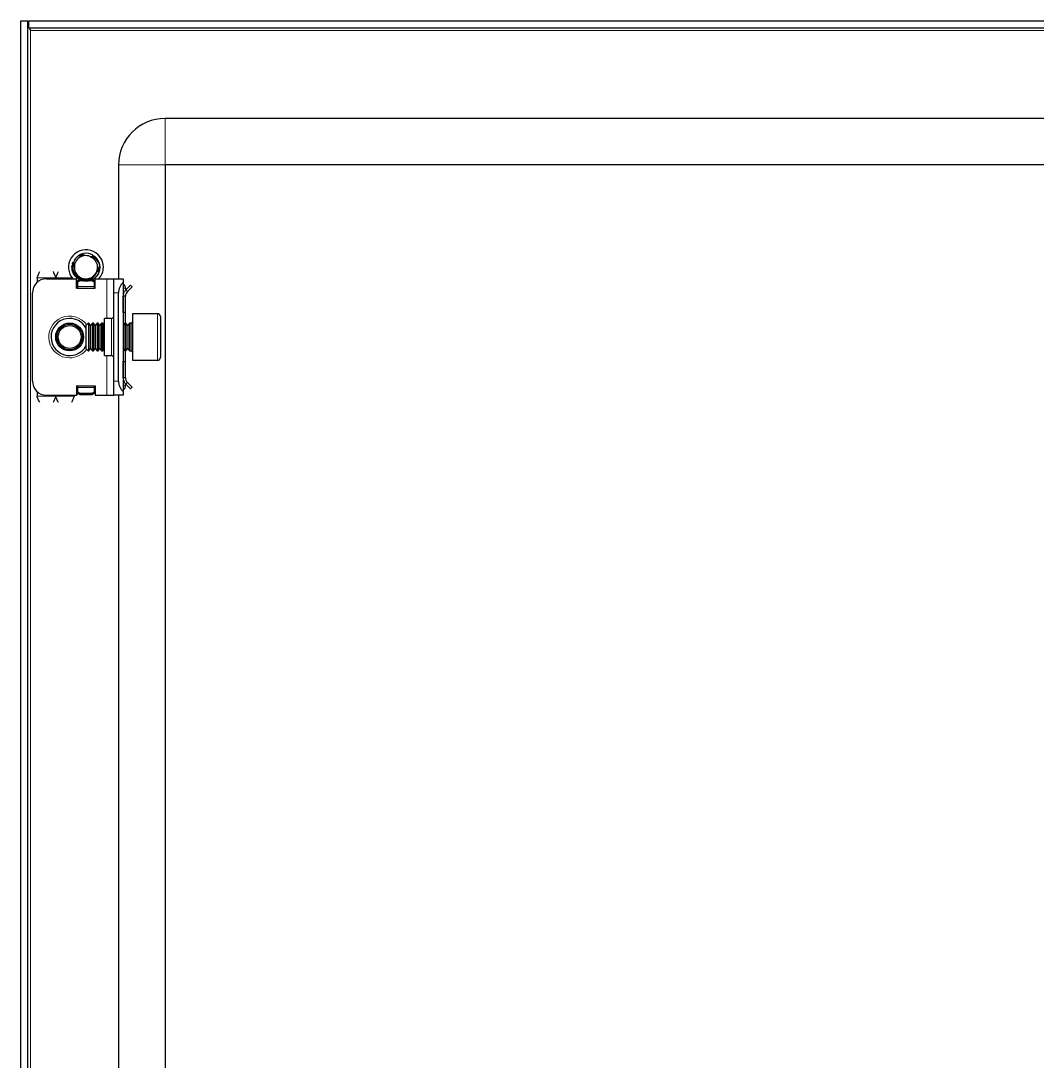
# Model space of a CAD drawing. Header units: millimetres. Extents: x 72 to 1389, y -869 to 1304.
# Drawn here: x 942.3 to 1160.8, y 976.9 to 1200.7 of the extents above; entities that cross this region are included whole.
import ezdxf

# ---------------------------------------------------------------- set-up
doc = ezdxf.new("R2010")
doc.units = ezdxf.units.MM

msp = doc.modelspace()

# ---------------------------------------------------------------- linework, layer by layer
at = {"color": 7, "linetype": 'Continuous', "lineweight": 25}
for p, q in [((942.31, 1200.7), (943.81, 1200.7)), ((942.31, -760.3), (942.31, 1200.7)), ((943.81, -760.3), (943.81, 1200.7)), ((944.01, 1199.2), (944.01, 1200.7)), ((944.01, 1200.7), (1386.61, 1200.7)), ((944.01, 1199.2), (1386.61, 1199.2)), ((1357.31, 1179.7), (973.31, 1179.7)), ((963.31, 1169.7), (963.31, 1145.2)), ((973.31, 1169.7), (973.31, -729.3)), ((1357.31, 1169.7), (973.31, 1169.7)), ((954.68, 1150.23), (954.89, 1150.34)), ((954.86, 1150.33), (954.81, 1150.31)), ((954.86, 1150.26), (954.81, 1150.31)), ((954.86, 1150.33), (955.08, 1150.41)), ((955.04, 1150.42), (955, 1150.4)), ((955.23, 1150.5), (955.19, 1150.49)), ((955.23, 1150.5), (955.46, 1150.57)), ((955.43, 1150.57), (955.38, 1150.56)), ((955.62, 1150.62), (955.57, 1150.61)), ((956.5, 1150.7), (955.76, 1150.63)), ((958, 1150.18), (957.96, 1150.21)), ((953.31, 1147.8), (953.34, 1148.05)), ((953.32, 1148), (953.32, 1147.95)), ((953.35, 1148.21), (953.34, 1148.16)), ((953.39, 1148.41), (953.38, 1148.36)), ((953.39, 1148.41), (953.47, 1148.64)), ((953.44, 1148.59), (953.43, 1148.55)), ((958.17, 1150.05), (958.13, 1150.09)), ((958.33, 1149.92), (958.29, 1149.95)), ((958.47, 1149.78), (958.43, 1149.82)), ((958.47, 1149.78), (958.59, 1149.65)), ((958.58, 1149.66), (958.56, 1149.68)), ((958.6, 1148.57), (958.76, 1148.16)), ((953.31, 1147.59), (953.33, 1147.83)), ((953.31, 1147.8), (953.31, 1147.75)), ((953.31, 1147.59), (953.31, 1147.54)), ((953.32, 1147.39), (953.33, 1147.35)), ((953.35, 1147.2), (953.36, 1147.16)), ((953.39, 1147.02), (953.4, 1146.97)), ((953.43, 1146.84), (953.45, 1146.8)), ((953.49, 1146.66), (953.5, 1146.65)), ((954.08, 1145.69), (954.11, 1145.66)), ((958.57, 1145.74), (958.41, 1145.61)), ((958.54, 1145.77), (958.43, 1145.58)), ((959.08, 1146.59), (958.97, 1146.4)), ((959.09, 1146.58), (958.99, 1146.4)), ((959.14, 1146.72), (959.16, 1146.76)), ((959.2, 1146.9), (959.21, 1146.95)), ((959.3, 1147.51), (959.24, 1147.2)), ((959.24, 1147.1), (959.25, 1147.14)), ((959.28, 1147.3), (959.29, 1147.35)), ((959.3, 1147.51), (959.3, 1147.56)), ((959.31, 1147.7), (959.31, 1147.7)), ((945.81, 1145.45), (945.81, 1144.44)), ((947.81, 1145.2), (954.31, 1145.2)), ((954.21, 1145.55), (954.25, 1145.52)), ((954.31, 1143.2), (954.31, 1145.2)), ((954.51, 1144.41), (954.31, 1144.53)), ((954.53, 1145.29), (954.32, 1145.47)), ((954.36, 1145.42), (954.4, 1145.38)), ((954.51, 1143.2), (954.51, 1144.41)), ((954.53, 1145.29), (954.57, 1145.26)), ((954.56, 1144.82), (954.9, 1145.07)), ((955.06, 1144.82), (954.56, 1144.47)), ((954.56, 1144.47), (954.56, 1144.82)), ((954.56, 1143.56), (954.56, 1144.47)), ((954.56, 1143.2), (954.56, 1143.56)), ((954.7, 1145.17), (954.74, 1145.14)), ((954.87, 1145.07), (954.73, 1145.18)), ((954.87, 1145.07), (954.88, 1145.18)), ((954.87, 1145.07), (954.92, 1145.04)), ((955.06, 1144.82), (955.46, 1144.82)), ((955.23, 1144.9), (955.27, 1144.89)), ((955.41, 1144.84), (955.45, 1144.83)), ((955.59, 1144.79), (955.63, 1144.78)), ((956.76, 1144.74), (956.57, 1144.71)), ((956.91, 1144.76), (956.95, 1144.77)), ((957.15, 1144.82), (957.56, 1144.82)), ((958.06, 1144.47), (957.56, 1144.82)), ((957.65, 1145.11), (958.06, 1144.82)), ((958.06, 1144.82), (958.06, 1144.47)), ((958.31, 1144.53), (958.06, 1144.39)), ((958.06, 1144.47), (958.06, 1143.56)), ((958.06, 1143.56), (958.06, 1143.2)), ((958.31, 1143.2), (958.31, 1145.2)), ((958.31, 1145.2), (960.81, 1145.2)), ((960.81, 1145.2), (962.31, 1145.2)), ((962.31, 1145.2), (964.31, 1145.2)), ((962.31, 1142.2), (962.31, 1145.2)), ((964.31, 1145.2), (964.31, 1144.44)), ((964.31, 1144.44), (964.31, 1120.97)), ((964.31, 1144.12), (964.51, 1143.91)), ((964.89, 1142.87), (965.87, 1143.84)), ((965.25, 1142.51), (966.22, 1143.49)), ((965.87, 1143.84), (966.22, 1143.49)), ((944.81, 1123.2), (944.81, 1142.2)), ((954.31, 1143.2), (958.31, 1143.2)), ((962.31, 1123.2), (962.31, 1142.2)), ((963.31, 1123.2), (963.31, 1142.2)), ((964.81, 1141.45), (964.31, 1141.45)), ((964.31, 1137.95), (964.31, 1141.45)), ((964.81, 1143.2), (964.81, 1142.74)), ((964.81, 1137.95), (964.81, 1141.45)), ((965.25, 1142.51), (964.89, 1142.87)), ((961.81, 1136.7), (960.31, 1136.7)), ((960.31, 1128.7), (960.31, 1136.7)), ((964.81, 1137.95), (964.31, 1137.95)), ((964.81, 1135.7), (964.81, 1137.95)), ((971.71, 1137.7), (966.31, 1137.7)), ((966.31, 1137.7), (966.31, 1130.01)), ((972.31, 1137.1), (972.31, 1130.33)), ((956.86, 1135.7), (956.31, 1135.15)), ((956.31, 1135.15), (956.31, 1131.38)), ((956.92, 1135.7), (956.86, 1135.7)), ((956.86, 1135.7), (956.86, 1131.09)), ((957.31, 1135.15), (956.92, 1135.7)), ((956.92, 1135.7), (956.92, 1135.23)), ((956.92, 1135.23), (956.92, 1129.7)), ((957.69, 1135.7), (957.31, 1135.15)), ((957.31, 1135.15), (957.31, 1134.76)), ((957.31, 1134.76), (957.31, 1130.26)), ((957.92, 1135.7), (957.69, 1135.7)), ((957.69, 1135.7), (957.69, 1135.23)), ((957.69, 1135.23), (957.69, 1129.7)), ((958.31, 1135.15), (957.92, 1135.7)), ((957.92, 1135.7), (957.92, 1135.23)), ((957.92, 1135.23), (957.92, 1129.7)), ((958.69, 1135.7), (958.31, 1135.15)), ((958.31, 1135.15), (958.31, 1134.76)), ((958.31, 1134.76), (958.31, 1130.26)), ((958.92, 1135.7), (958.69, 1135.7)), ((958.69, 1135.7), (958.69, 1135.23)), ((958.69, 1135.23), (958.69, 1129.7)), ((959.31, 1135.15), (958.92, 1135.7)), ((958.92, 1135.7), (958.92, 1135.23)), ((958.92, 1135.23), (958.92, 1129.7)), ((959.69, 1135.7), (959.31, 1135.15)), ((959.31, 1135.15), (959.31, 1134.76)), ((959.31, 1134.76), (959.31, 1130.26)), ((959.92, 1135.7), (959.69, 1135.7)), ((959.69, 1135.7), (959.69, 1135.23)), ((959.69, 1135.23), (959.69, 1129.7)), ((960.31, 1135.15), (959.92, 1135.7)), ((959.92, 1135.7), (959.92, 1135.23)), ((959.92, 1135.23), (959.92, 1129.7)), ((964.69, 1135.7), (964.31, 1135.15)), ((964.92, 1135.7), (964.69, 1135.7)), ((964.69, 1135.7), (964.69, 1135.23)), ((964.69, 1135.23), (964.69, 1129.7)), ((965.31, 1135.15), (964.92, 1135.7)), ((964.92, 1135.7), (964.92, 1135.23)), ((964.92, 1135.23), (964.92, 1129.7)), ((965.69, 1135.7), (965.31, 1135.15)), ((965.31, 1135.15), (965.31, 1134.76)), ((965.31, 1134.76), (965.31, 1130.26)), ((966.06, 1135.7), (965.69, 1135.7)), ((965.69, 1135.7), (965.69, 1135.23)), ((965.69, 1135.23), (965.69, 1129.7)), ((956.31, 1131.38), (956.31, 1130.26)), ((956.31, 1130.26), (956.86, 1129.7)), ((956.86, 1131.09), (956.86, 1129.7)), ((956.92, 1129.7), (957.31, 1130.26)), ((957.31, 1130.26), (957.69, 1129.7)), ((957.92, 1129.7), (958.31, 1130.26)), ((958.31, 1130.26), (958.69, 1129.7)), ((958.92, 1129.7), (959.31, 1130.26)), ((959.31, 1130.26), (959.69, 1129.7)), ((959.92, 1129.7), (960.31, 1130.26)), ((964.31, 1130.26), (964.69, 1129.7)), ((964.92, 1129.7), (965.31, 1130.26)), ((965.31, 1130.26), (965.69, 1129.7)), ((966.31, 1130.01), (966.31, 1127.7)), ((972.31, 1130.33), (972.31, 1128.3)), ((956.86, 1129.7), (956.92, 1129.7)), ((957.69, 1129.7), (957.92, 1129.7)), ((958.69, 1129.7), (958.92, 1129.7)), ((959.69, 1129.7), (959.92, 1129.7)), ((960.31, 1128.7), (961.81, 1128.7)), ((964.69, 1129.7), (964.92, 1129.7)), ((964.81, 1127.45), (964.81, 1129.7)), ((965.69, 1129.7), (966.06, 1129.7)), ((964.31, 1127.45), (964.81, 1127.45)), ((964.31, 1123.95), (964.31, 1127.45)), ((964.81, 1123.95), (964.81, 1127.45)), ((966.31, 1127.7), (971.71, 1127.7)), ((964.81, 1123.95), (964.31, 1123.95)), ((954.31, 1122.2), (954.31, 1120.2)), ((954.31, 1122.2), (958.31, 1122.2)), ((954.51, 1120.32), (954.51, 1122.2)), ((954.56, 1121.85), (954.56, 1122.2)), ((954.56, 1120.93), (954.56, 1121.85)), ((958.06, 1122.2), (958.06, 1121.85)), ((958.06, 1121.85), (958.06, 1120.93)), ((958.31, 1122.2), (958.31, 1120.2)), ((962.31, 1120.2), (962.31, 1123.2)), ((964.51, 1121.5), (964.31, 1121.29)), ((964.81, 1122.2), (964.81, 1122.6)), ((965.25, 1122.89), (964.89, 1122.54)), ((964.89, 1122.54), (965.87, 1121.56)), ((965.25, 1122.89), (966.22, 1121.92)), ((965.87, 1121.56), (966.22, 1121.92)), ((945.81, 1120.97), (945.81, 1119.95)), ((947.81, 1120.2), (954.31, 1120.2)), ((953.81, 1120.2), (953.81, 1119.95)), ((954.31, 1120.32), (954.51, 1120.32)), ((954.56, 1120.93), (955.06, 1120.58)), ((954.56, 1120.58), (954.56, 1120.93)), ((955.06, 1120.23), (954.56, 1120.58)), ((957.56, 1120.58), (955.06, 1120.58)), ((955.06, 1120.58), (955.06, 1120.23)), ((957.56, 1120.23), (955.06, 1120.23)), ((957.56, 1120.58), (958.06, 1120.93)), ((957.56, 1120.23), (957.56, 1120.58)), ((958.06, 1120.58), (957.56, 1120.23)), ((958.06, 1120.93), (958.06, 1120.58)), ((958.31, 1120.2), (960.81, 1120.2)), ((960.81, 1120.2), (962.31, 1120.2)), ((964.31, 1120.2), (962.31, 1120.2)), ((963.31, 1120.2), (963.31, 545.2)), ((964.31, 1120.97), (964.31, 1120.2))]:
    msp.add_line(p, q, dxfattribs=at)
at = {"color": 8, "linetype": 'Continuous', "lineweight": 18}
for p, q in [((944.41, -758.2), (944.41, 1198.6)), ((944.41, 1198.6), (1386.21, 1198.6)), ((973.31, 1169.7), (973.31, 1179.7)), ((973.31, 1169.7), (963.31, 1169.7)), ((945.81, 1145.45), (949.81, 1145.45)), ((949.81, 1145.45), (953.31, 1145.45)), ((958.06, 1143.56), (954.56, 1143.56)), ((960.81, 1136.7), (960.81, 1145.2)), ((964.31, 1143.7), (964.51, 1143.91)), ((963.31, 1142.2), (962.31, 1142.2)), ((964.31, 1143.2), (964.81, 1143.2)), ((961.81, 1128.7), (961.81, 1136.7)), ((971.71, 1130.01), (971.71, 1137.7)), ((966.06, 1129.7), (966.06, 1135.7)), ((971.71, 1127.7), (971.71, 1130.01)), ((960.81, 1120.2), (960.81, 1128.7)), ((954.56, 1121.85), (958.06, 1121.85)), ((962.31, 1123.2), (963.31, 1123.2)), ((964.31, 1122.2), (964.81, 1122.2)), ((964.31, 1121.7), (964.51, 1121.5)), ((945.81, 1119.95), (949.81, 1119.95)), ((953.81, 1119.95), (949.81, 1119.95))]:
    msp.add_line(p, q, dxfattribs=at)
at = {"color": 7, "linetype": 'Continuous', "lineweight": 25}
for radius in [3, 2.76, 2.45]:
    msp.add_circle((952.81, 1132.7), radius, dxfattribs=at)
for centre, radius, start, end in [((973.31, 1169.7), 10, 90, 180), ((956.31, 1147.7), 3.75, 0, 221.8103), ((956.31, 1147.7), 2.5, 75.8881, 108.5944), ((956.31, 1147.7), 3, 59.9286, 86.2193), ((956.31, 1147.7), 2.5, 168.5944, 228.5944), ((956.31, 1147.7), 2.5, 108.5944, 168.5944), ((956.31, 1147.7), 3, 360, 40.7437), ((956.31, 1147.7), 2.5, 348.5944, 10.5165), ((956.31, 1147.7), 2.5, 228.5944, 288.5944), ((956.31, 1147.7), 2.5, 288.5944, 348.5944), ((956.31, 1147.7), 3.75, 318.1897, 0), ((947.81, 1142.2), 3, 90, 180), ((966.31, 1142.2), 3, 131.8103, 180), ((963.81, 1143.2), 1, 0, 45), ((952.81, 1132.7), 4, 90, 331.045), ((952.81, 1132.7), 4, 28.955, 90), ((961.81, 1137.2), 0.5, 270, 0), ((971.71, 1137.1), 0.6, 0, 90), ((966.06, 1135.95), 0.25, 270, 0), ((961.81, 1128.2), 0.5, 360, 90), ((966.06, 1129.45), 0.25, 360, 90), ((971.71, 1128.3), 0.6, 270, 360), ((947.81, 1123.2), 3, 180, 270), ((966.31, 1123.2), 3, 180, 228.1897), ((963.81, 1122.2), 1, 315, 0)]:
    msp.add_arc(centre, radius, start, end, dxfattribs=at)
at = {"color": 8, "linetype": 'Continuous', "lineweight": 18}
for start, end in [(35.4622, 270), (270, 324.5378)]:
    msp.add_arc((952.81, 1132.7), 4.5, start, end, dxfattribs=at)
at = {"color": 7, "linetype": 'Continuous', "lineweight": 25}
for points, knots in [([(944.01, 1199.59), (943.99, 1199.63), (943.86, 1199.99), (943.83, 1200.37), (943.81, 1200.7)], [0, 0, 0, 0, 0.09093, 1, 1, 1, 1]), ([(944.41, 1198.6), (944.32, 1198.78), (944.23, 1198.98), (944.16, 1199.18), (944.15, 1199.2)], [0, 0, 0, 0, 0.908361, 1, 1, 1, 1]), ([(954.84, 1150.25), (954.77, 1150.21), (954.42, 1149.98), (953.93, 1149.47), (953.71, 1148.92), (953.61, 1148.67)], [0, 0, 0, 0, 0.128781, 0.613629, 1, 1, 1, 1]), ([(955.51, 1150.07), (955.5, 1150.07), (955.45, 1150.05), (955.37, 1150.04), (955.27, 1150.04), (955.18, 1150.05), (955.09, 1150.08), (955.01, 1150.11), (954.94, 1150.16), (954.88, 1150.21), (954.85, 1150.24), (954.84, 1150.25)], [0, 0, 0, 0, 0.0429601, 0.1733, 0.2742626, 0.4010814, 0.5277159, 0.6542588, 0.7807587, 0.9368521, 1, 1, 1, 1]), ([(954.86, 1150.33), (954.89, 1150.31), (954.95, 1150.27), (955.02, 1150.2), (955.06, 1150.14), (955.08, 1150.1), (955.08, 1150.09)], [0, 0, 0, 0, 0.3195142, 0.6084926, 0.891527, 1, 1, 1, 1]), ([(955.15, 1150.06), (955.15, 1150.07), (955.15, 1150.1), (955.14, 1150.17), (955.1, 1150.26), (955.06, 1150.34), (955.02, 1150.38), (955, 1150.4)], [0, 0, 0, 0, 0.00279, 0.269575, 0.536371, 0.765499, 1, 1, 1, 1]), ([(955.04, 1150.42), (955.07, 1150.4), (955.13, 1150.36), (955.19, 1150.28), (955.23, 1150.2), (955.26, 1150.12), (955.26, 1150.07), (955.26, 1150.05)], [0, 0, 0, 0, 0.234253, 0.442787, 0.646465, 0.841043, 1, 1, 1, 1]), ([(955.3, 1150.04), (955.3, 1150.07), (955.31, 1150.14), (955.3, 1150.23), (955.28, 1150.33), (955.24, 1150.41), (955.2, 1150.46), (955.19, 1150.49)], [0, 0, 0, 0, 0.181695, 0.396783, 0.61186, 0.803681, 1, 1, 1, 1]), ([(955.23, 1150.5), (955.26, 1150.48), (955.31, 1150.43), (955.36, 1150.35), (955.39, 1150.27), (955.41, 1150.18), (955.41, 1150.11), (955.4, 1150.07), (955.39, 1150.05)], [0, 0, 0, 0, 0.208724, 0.39105, 0.568219, 0.73683, 0.894853, 1, 1, 1, 1]), ([(955.42, 1150.05), (955.42, 1150.06), (955.44, 1150.1), (955.45, 1150.17), (955.46, 1150.27), (955.45, 1150.37), (955.43, 1150.47), (955.4, 1150.53), (955.38, 1150.56)], [0, 0, 0, 0, 0.043388, 0.23288, 0.422274, 0.611632, 0.803279, 1, 1, 1, 1]), ([(955.43, 1150.57), (955.45, 1150.54), (955.49, 1150.49), (955.53, 1150.4), (955.55, 1150.32), (955.55, 1150.24), (955.54, 1150.16), (955.52, 1150.11), (955.5, 1150.08), (955.5, 1150.07)], [0, 0, 0, 0, 0.198483, 0.367712, 0.531083, 0.685778, 0.830503, 0.965152, 1, 1, 1, 1]), ([(955.76, 1150.63), (955.77, 1150.61), (955.79, 1150.56), (955.8, 1150.49), (955.8, 1150.41), (955.79, 1150.33), (955.75, 1150.25), (955.69, 1150.17), (955.59, 1150.1), (955.53, 1150.08), (955.51, 1150.07)], [0, 0, 0, 0, 0.0986313, 0.2385412, 0.3785316, 0.4989503, 0.6010273, 0.777401, 0.9101004, 1, 1, 1, 1]), ([(955.53, 1150.09), (955.54, 1150.11), (955.57, 1150.16), (955.6, 1150.25), (955.61, 1150.35), (955.61, 1150.47), (955.59, 1150.56), (955.57, 1150.61)], [0, 0, 0, 0, 0.13286, 0.29106, 0.491007, 0.69089, 1, 1, 1, 1]), ([(955.62, 1150.62), (955.63, 1150.6), (955.66, 1150.54), (955.68, 1150.46), (955.69, 1150.38), (955.68, 1150.3), (955.66, 1150.2), (955.62, 1150.15), (955.59, 1150.11)], [0, 0, 0, 0, 0.16279, 0.324686, 0.479688, 0.626058, 0.76302, 1, 1, 1, 1]), ([(955.61, 1150.12), (955.61, 1150.13), (955.64, 1150.15), (955.68, 1150.21), (955.72, 1150.29), (955.75, 1150.38), (955.77, 1150.47), (955.77, 1150.56), (955.76, 1150.61), (955.76, 1150.63)], [0, 0, 0, 0, 0.036757, 0.196192, 0.355485, 0.51469, 0.719746, 0.882005, 1, 1, 1, 1]), ([(956.92, 1150.13), (957.2, 1150.07), (957.5, 1150.02), (957.76, 1149.89), (957.77, 1149.89)], [0, 0, 0, 0, 0.965671, 1, 1, 1, 1]), ([(956.92, 1150.13), (957.01, 1150.09), (957.15, 1150.03), (957.27, 1149.96), (957.31, 1149.94)], [0, 0, 0, 0, 0.681733, 1, 1, 1, 1]), ([(957.77, 1149.89), (957.77, 1149.91), (957.76, 1149.95), (957.75, 1150.03), (957.75, 1150.12), (957.77, 1150.21), (957.8, 1150.27), (957.81, 1150.3)], [0, 0, 0, 0, 0.113604, 0.31095, 0.508229, 0.75166, 1, 1, 1, 1]), ([(957.83, 1150.29), (957.83, 1150.25), (957.82, 1150.18), (957.8, 1150.09), (957.77, 1150.03), (957.75, 1150), (957.75, 1150)], [0, 0, 0, 0, 0.357139, 0.680979, 0.998183, 1, 1, 1, 1]), ([(957.77, 1149.91), (957.79, 1149.93), (957.84, 1149.97), (957.89, 1150.04), (957.94, 1150.12), (957.95, 1150.18), (957.96, 1150.21)], [0, 0, 0, 0, 0.2282538, 0.5103507, 0.7523188, 1, 1, 1, 1]), ([(958, 1150.18), (958, 1150.14), (957.99, 1150.07), (957.96, 1149.98), (957.91, 1149.9), (957.86, 1149.84), (957.82, 1149.81), (957.8, 1149.8)], [0, 0, 0, 0, 0.240212, 0.454711, 0.664287, 0.864517, 1, 1, 1, 1]), ([(953.32, 1148), (953.36, 1148.02), (953.42, 1148.04), (953.52, 1148.05), (953.61, 1148.05), (953.69, 1148.03), (953.75, 1148.01), (953.77, 1147.99), (953.77, 1147.99)], [0, 0, 0, 0, 0.227908, 0.430276, 0.627707, 0.816134, 0.99284, 1, 1, 1, 1]), ([(953.7, 1147.9), (953.7, 1147.91), (953.66, 1147.93), (953.59, 1147.95), (953.5, 1147.97), (953.4, 1147.97), (953.35, 1147.96), (953.32, 1147.95)], [0, 0, 0, 0, 0.0501556, 0.3045132, 0.5588802, 0.7769031, 1, 1, 1, 1]), ([(953.78, 1148.02), (953.76, 1148.04), (953.71, 1148.08), (953.62, 1148.13), (953.53, 1148.15), (953.43, 1148.17), (953.37, 1148.16), (953.34, 1148.16)], [0, 0, 0, 0, 0.19243, 0.403622, 0.614801, 0.805152, 1, 1, 1, 1]), ([(953.35, 1148.21), (953.38, 1148.22), (953.45, 1148.23), (953.55, 1148.23), (953.63, 1148.22), (953.71, 1148.19), (953.78, 1148.15), (953.81, 1148.12), (953.83, 1148.1)], [0, 0, 0, 0, 0.205811, 0.38496, 0.558827, 0.724121, 0.878934, 1, 1, 1, 1]), ([(953.81, 1148.15), (953.79, 1148.17), (953.75, 1148.22), (953.67, 1148.28), (953.58, 1148.32), (953.48, 1148.35), (953.41, 1148.36), (953.38, 1148.36)], [0, 0, 0, 0, 0.183111, 0.381533, 0.579913, 0.787111, 1, 1, 1, 1]), ([(953.39, 1148.41), (953.43, 1148.41), (953.49, 1148.42), (953.59, 1148.41), (953.67, 1148.38), (953.74, 1148.34), (953.8, 1148.29), (953.83, 1148.25), (953.84, 1148.23)], [0, 0, 0, 0, 0.207037, 0.38272, 0.55212, 0.712365, 0.86221, 1, 1, 1, 1]), ([(953.43, 1148.53), (953.44, 1148.56), (953.45, 1148.67), (953.51, 1148.77), (953.55, 1148.85)], [0, 0, 0, 0, 0.218168, 1, 1, 1, 1]), ([(953.85, 1148.24), (953.84, 1148.26), (953.82, 1148.31), (953.76, 1148.37), (953.69, 1148.44), (953.6, 1148.49), (953.52, 1148.53), (953.46, 1148.54), (953.43, 1148.55)], [0, 0, 0, 0, 0.112687, 0.266978, 0.464332, 0.661607, 0.829157, 1, 1, 1, 1]), ([(953.44, 1148.59), (953.47, 1148.59), (953.53, 1148.59), (953.61, 1148.57), (953.69, 1148.53), (953.75, 1148.48), (953.8, 1148.43), (953.84, 1148.37), (953.86, 1148.32), (953.87, 1148.3), (953.87, 1148.29)], [0, 0, 0, 0, 0.159812, 0.318711, 0.470648, 0.614013, 0.748131, 0.873387, 0.991083, 1, 1, 1, 1]), ([(953.86, 1148.2), (953.85, 1148.17), (953.83, 1148.09), (953.77, 1147.99), (953.71, 1147.9), (953.64, 1147.84), (953.57, 1147.79), (953.51, 1147.76), (953.48, 1147.74), (953.47, 1147.74)], [0, 0, 0, 0, 0.125166, 0.336769, 0.488675, 0.640371, 0.791962, 0.943503, 1, 1, 1, 1]), ([(953.61, 1148.67), (953.61, 1148.67), (953.64, 1148.66), (953.69, 1148.63), (953.75, 1148.58), (953.8, 1148.53), (953.84, 1148.46), (953.87, 1148.35), (953.87, 1148.25), (953.86, 1148.2), (953.86, 1148.2)], [0, 0, 0, 0, 0.022761, 0.192243, 0.346896, 0.477535, 0.588677, 0.783334, 0.968624, 1, 1, 1, 1]), ([(953.87, 1148.27), (953.87, 1148.3), (953.86, 1148.36), (953.82, 1148.45), (953.77, 1148.52), (953.71, 1148.59), (953.65, 1148.64), (953.62, 1148.66), (953.61, 1148.67)], [0, 0, 0, 0, 0.182737, 0.363423, 0.543947, 0.724373, 0.904747, 1, 1, 1, 1]), ([(957.31, 1149.94), (957.39, 1149.9), (957.71, 1149.74), (958.22, 1149.32), (958.47, 1148.82), (958.6, 1148.57)], [0, 0, 0, 0, 0.130652, 0.560007, 1, 1, 1, 1]), ([(958.38, 1149.48), (958.36, 1149.48), (958.32, 1149.47), (958.23, 1149.46), (958.13, 1149.48), (958.04, 1149.51), (957.96, 1149.56), (957.88, 1149.65), (957.81, 1149.77), (957.78, 1149.85), (957.77, 1149.89)], [0, 0, 0, 0, 0.073646, 0.169563, 0.351373, 0.438893, 0.519676, 0.682906, 0.8512, 1, 1, 1, 1]), ([(957.81, 1149.77), (957.84, 1149.78), (957.9, 1149.8), (957.97, 1149.86), (958.04, 1149.93), (958.1, 1150), (958.12, 1150.06), (958.13, 1150.09)], [0, 0, 0, 0, 0.172104, 0.391099, 0.610089, 0.802801, 1, 1, 1, 1]), ([(958.17, 1150.05), (958.16, 1150.02), (958.15, 1149.95), (958.1, 1149.87), (958.05, 1149.79), (957.98, 1149.74), (957.92, 1149.7), (957.88, 1149.69), (957.86, 1149.68)], [0, 0, 0, 0, 0.209239, 0.392702, 0.571062, 0.740844, 0.899958, 1, 1, 1, 1]), ([(957.88, 1149.66), (957.89, 1149.66), (957.93, 1149.67), (958, 1149.69), (958.09, 1149.74), (958.17, 1149.8), (958.24, 1149.87), (958.27, 1149.93), (958.29, 1149.95)], [0, 0, 0, 0, 0.0505, 0.241124, 0.431653, 0.622154, 0.808692, 1, 1, 1, 1]), ([(958.33, 1149.92), (958.31, 1149.89), (958.29, 1149.83), (958.23, 1149.75), (958.17, 1149.69), (958.1, 1149.64), (958.03, 1149.61), (957.97, 1149.6), (957.94, 1149.6), (957.94, 1149.6)], [0, 0, 0, 0, 0.198035, 0.367663, 0.531495, 0.686664, 0.831818, 0.981917, 1, 1, 1, 1]), ([(957.95, 1149.58), (957.96, 1149.58), (957.99, 1149.58), (958.06, 1149.59), (958.14, 1149.61), (958.22, 1149.64), (958.3, 1149.68), (958.37, 1149.74), (958.41, 1149.79), (958.43, 1149.82)], [0, 0, 0, 0, 0.018281, 0.175639, 0.332896, 0.490097, 0.647274, 0.821632, 1, 1, 1, 1]), ([(958.47, 1149.78), (958.45, 1149.76), (958.42, 1149.7), (958.36, 1149.64), (958.3, 1149.59), (958.23, 1149.55), (958.15, 1149.53), (958.08, 1149.52), (958.03, 1149.54), (958, 1149.54)], [0, 0, 0, 0, 0.159446, 0.318034, 0.469983, 0.61348, 0.747649, 0.872856, 1, 1, 1, 1]), ([(958.02, 1149.53), (958.05, 1149.52), (958.11, 1149.51), (958.19, 1149.51), (958.27, 1149.52), (958.35, 1149.54), (958.46, 1149.59), (958.52, 1149.64), (958.56, 1149.68)], [0, 0, 0, 0, 0.149407, 0.278563, 0.407661, 0.536722, 0.727045, 1, 1, 1, 1]), ([(958.58, 1149.66), (958.56, 1149.64), (958.53, 1149.59), (958.47, 1149.53), (958.41, 1149.5), (958.38, 1149.49), (958.38, 1149.48)], [0, 0, 0, 0, 0.315056, 0.630194, 0.945514, 1, 1, 1, 1]), ([(958.38, 1149.48), (958.4, 1149.46), (958.65, 1149.24), (958.99, 1148.78), (959.23, 1148.17), (959.29, 1147.82), (959.31, 1147.7)], [0, 0, 0, 0, 0.050685, 0.485619, 0.826643, 1, 1, 1, 1]), ([(958.82, 1147.37), (958.82, 1147.48), (958.84, 1147.74), (958.79, 1148), (958.76, 1148.16)], [0, 0, 0, 0, 0.408521, 1, 1, 1, 1]), ([(945.81, 1145.45), (945.9, 1145.7), (946.09, 1146.18), (946.28, 1146.58), (946.38, 1146.77)], [0, 0, 0, 0, 0.502065, 1, 1, 1, 1]), ([(949.23, 1146.76), (949.31, 1146.61), (949.49, 1146.26), (949.68, 1145.77), (949.79, 1145.49), (949.81, 1145.45)], [0, 0, 0, 0, 0.4154826, 0.9171518, 1, 1, 1, 1]), ([(949.81, 1145.45), (949.9, 1145.7), (950.09, 1146.18), (950.28, 1146.58), (950.38, 1146.77)], [0, 0, 0, 0, 0.502065, 1, 1, 1, 1]), ([(953.31, 1147.8), (953.34, 1147.81), (953.4, 1147.84), (953.5, 1147.87), (953.58, 1147.87), (953.64, 1147.86), (953.66, 1147.86)], [0, 0, 0, 0, 0.2937792, 0.5589816, 0.8184942, 1, 1, 1, 1]), ([(953.53, 1147.77), (953.51, 1147.77), (953.47, 1147.78), (953.39, 1147.77), (953.34, 1147.75), (953.31, 1147.75)], [0, 0, 0, 0, 0.236131, 0.613435, 1, 1, 1, 1]), ([(954.08, 1145.69), (953.96, 1145.84), (953.68, 1146.19), (953.39, 1146.85), (953.33, 1147.36), (953.31, 1147.61)], [0, 0, 0, 0, 0.274163, 0.639603, 1, 1, 1, 1]), ([(953.42, 1146.96), (953.4, 1147), (953.34, 1147.15), (953.33, 1147.31), (953.32, 1147.43)], [0, 0, 0, 0, 0.28291, 1, 1, 1, 1]), ([(953.62, 1146.41), (953.6, 1146.43), (953.51, 1146.57), (953.46, 1146.73), (953.43, 1146.86)], [0, 0, 0, 0, 0.192577, 1, 1, 1, 1]), ([(953.47, 1147.74), (953.47, 1147.67), (953.49, 1147.28), (953.67, 1146.61), (954.04, 1146.13), (954.21, 1145.91)], [0, 0, 0, 0, 0.108003, 0.585763, 1, 1, 1, 1]), ([(954, 1145.82), (953.96, 1145.86), (953.82, 1145.99), (953.72, 1146.17), (953.66, 1146.29)], [0, 0, 0, 0, 0.288707, 1, 1, 1, 1]), ([(954.08, 1145.69), (954.1, 1145.72), (954.13, 1145.76), (954.19, 1145.82), (954.26, 1145.87), (954.34, 1145.9), (954.41, 1145.91), (954.47, 1145.91), (954.51, 1145.9), (954.53, 1145.9)], [0, 0, 0, 0, 0.169226, 0.337427, 0.497935, 0.649179, 0.790582, 0.922688, 1, 1, 1, 1]), ([(954.57, 1145.86), (954.56, 1145.86), (954.5, 1145.86), (954.4, 1145.84), (954.29, 1145.8), (954.19, 1145.74), (954.14, 1145.69), (954.11, 1145.66)], [0, 0, 0, 0, 0.046579, 0.3626876, 0.5517357, 0.7407531, 1, 1, 1, 1]), ([(954.21, 1145.91), (954.21, 1145.91), (954.24, 1145.92), (954.29, 1145.94), (954.38, 1145.95), (954.48, 1145.93), (954.58, 1145.88), (954.63, 1145.84), (954.65, 1145.83)], [0, 0, 0, 0, 0.045866, 0.230744, 0.387461, 0.658246, 0.861978, 1, 1, 1, 1]), ([(954.57, 1145.89), (954.54, 1145.9), (954.48, 1145.92), (954.38, 1145.93), (954.29, 1145.93), (954.23, 1145.91), (954.21, 1145.91)], [0, 0, 0, 0, 0.251795, 0.502165, 0.752314, 1, 1, 1, 1]), ([(954.21, 1145.55), (954.23, 1145.58), (954.26, 1145.64), (954.32, 1145.72), (954.38, 1145.77), (954.45, 1145.81), (954.52, 1145.84), (954.57, 1145.84), (954.59, 1145.84)], [0, 0, 0, 0, 0.211659, 0.390361, 0.562352, 0.724819, 0.876696, 1, 1, 1, 1]), ([(954.69, 1145.78), (954.68, 1145.78), (954.64, 1145.78), (954.56, 1145.76), (954.47, 1145.73), (954.39, 1145.67), (954.31, 1145.61), (954.27, 1145.55), (954.25, 1145.52)], [0, 0, 0, 0, 0.05388, 0.236051, 0.418115, 0.600136, 0.797238, 1, 1, 1, 1]), ([(954.36, 1145.42), (954.37, 1145.45), (954.39, 1145.52), (954.44, 1145.6), (954.5, 1145.66), (954.57, 1145.71), (954.64, 1145.75), (954.69, 1145.76), (954.71, 1145.76)], [0, 0, 0, 0, 0.203485, 0.379971, 0.551008, 0.713426, 0.865499, 1, 1, 1, 1]), ([(954.76, 1145.69), (954.76, 1145.69), (954.73, 1145.69), (954.66, 1145.66), (954.58, 1145.61), (954.5, 1145.54), (954.44, 1145.47), (954.42, 1145.41), (954.4, 1145.38)], [0, 0, 0, 0, 0.002693, 0.20821, 0.413641, 0.619057, 0.807274, 1, 1, 1, 1]), ([(954.53, 1145.29), (954.53, 1145.32), (954.54, 1145.39), (954.58, 1145.48), (954.63, 1145.56), (954.69, 1145.62), (954.74, 1145.66), (954.77, 1145.67), (954.78, 1145.67)], [0, 0, 0, 0, 0.222831, 0.420099, 0.612409, 0.79585, 0.967895, 1, 1, 1, 1]), ([(954.65, 1145.83), (954.66, 1145.82), (954.7, 1145.78), (954.75, 1145.72), (954.8, 1145.64), (954.83, 1145.55), (954.85, 1145.47), (954.86, 1145.41), (954.86, 1145.38)], [0, 0, 0, 0, 0.066273, 0.267344, 0.423096, 0.618734, 0.814089, 1, 1, 1, 1]), ([(957.46, 1145.34), (957.53, 1145.38), (957.85, 1145.56), (958.35, 1146.03), (958.65, 1146.62), (958.74, 1146.96), (958.76, 1147.01)], [0, 0, 0, 0, 0.104785, 0.513079, 0.918136, 1, 1, 1, 1]), ([(959.14, 1146.72), (958.93, 1146.3), (958.62, 1145.65), (958.03, 1145.25), (957.83, 1145.12)], [0, 0, 0, 0, 0.657042, 1, 1, 1, 1]), ([(958.86, 1146.18), (958.84, 1146.13), (958.73, 1145.83), (958.49, 1145.62), (958.28, 1145.45)], [0, 0, 0, 0, 0.1718651, 1, 1, 1, 1]), ([(958.94, 1146.32), (958.91, 1146.24), (958.83, 1146.03), (958.67, 1145.87), (958.55, 1145.77)], [0, 0, 0, 0, 0.333789, 1, 1, 1, 1]), ([(958.57, 1145.74), (958.58, 1145.74), (958.59, 1145.76), (958.61, 1145.78), (958.62, 1145.79)], [0, 0, 0, 0, 0.296796, 1, 1, 1, 1]), ([(958.76, 1147.01), (958.75, 1147.05), (958.74, 1147.11), (958.75, 1147.18), (958.76, 1147.21)], [0, 0, 0, 0, 0.544473, 1, 1, 1, 1]), ([(959.2, 1146.9), (959.17, 1146.9), (959.11, 1146.9), (959.02, 1146.92), (958.94, 1146.95), (958.87, 1146.99), (958.82, 1147.04), (958.78, 1147.09), (958.76, 1147.13), (958.75, 1147.15)], [0, 0, 0, 0, 0.165667, 0.330522, 0.488809, 0.638525, 0.778629, 0.909213, 1, 1, 1, 1]), ([(959.14, 1146.72), (959.11, 1146.73), (959.06, 1146.73), (958.98, 1146.76), (958.91, 1146.81), (958.85, 1146.86), (958.8, 1146.92), (958.77, 1146.98), (958.75, 1147.03), (958.75, 1147.07), (958.75, 1147.08)], [0, 0, 0, 0, 0.154027, 0.307095, 0.452862, 0.590123, 0.718565, 0.838856, 0.95247, 1, 1, 1, 1]), ([(958.76, 1147.21), (958.76, 1147.22), (958.77, 1147.26), (958.79, 1147.32), (958.81, 1147.36), (958.82, 1147.37)], [0, 0, 0, 0, 0.157682, 0.80304, 1, 1, 1, 1]), ([(959.24, 1147.1), (959.21, 1147.09), (959.14, 1147.08), (959.05, 1147.08), (958.96, 1147.1), (958.89, 1147.14), (958.83, 1147.18), (958.8, 1147.22), (958.78, 1147.23)], [0, 0, 0, 0, 0.208898, 0.388587, 0.562428, 0.727295, 0.881578, 1, 1, 1, 1]), ([(958.78, 1147.21), (958.79, 1147.19), (958.83, 1147.14), (958.89, 1147.08), (958.96, 1147.03), (959.04, 1146.99), (959.12, 1146.96), (959.18, 1146.95), (959.21, 1146.95)], [0, 0, 0, 0, 0.137266, 0.30795, 0.478578, 0.649185, 0.822833, 1, 1, 1, 1]), ([(958.78, 1147.06), (958.79, 1147.05), (958.81, 1147.01), (958.86, 1146.94), (958.93, 1146.87), (959.01, 1146.82), (959.08, 1146.79), (959.13, 1146.77), (959.16, 1146.76)], [0, 0, 0, 0, 0.076151, 0.276704, 0.47712, 0.677473, 0.837574, 1, 1, 1, 1]), ([(958.79, 1147.35), (958.79, 1147.34), (958.82, 1147.3), (958.89, 1147.25), (958.97, 1147.2), (959.06, 1147.16), (959.16, 1147.14), (959.22, 1147.14), (959.25, 1147.14)], [0, 0, 0, 0, 0.069872, 0.258455, 0.446951, 0.635422, 0.81547, 1, 1, 1, 1]), ([(959.28, 1147.3), (959.25, 1147.29), (959.18, 1147.27), (959.08, 1147.26), (958.99, 1147.27), (958.91, 1147.29), (958.85, 1147.33), (958.82, 1147.35), (958.81, 1147.36)], [0, 0, 0, 0, 0.214065, 0.402363, 0.585629, 0.760234, 0.923894, 1, 1, 1, 1]), ([(958.82, 1147.42), (958.82, 1147.43), (958.84, 1147.46), (958.88, 1147.51), (958.93, 1147.56), (959, 1147.61), (959.08, 1147.66), (959.16, 1147.69), (959.24, 1147.7), (959.28, 1147.7), (959.31, 1147.7)], [0, 0, 0, 0, 0.060221, 0.18113, 0.301988, 0.42281, 0.589437, 0.75603, 0.87711, 1, 1, 1, 1]), ([(958.84, 1147.46), (958.87, 1147.44), (958.92, 1147.4), (959.01, 1147.36), (959.11, 1147.34), (959.2, 1147.34), (959.26, 1147.34), (959.29, 1147.35)], [0, 0, 0, 0, 0.1891735, 0.4046974, 0.6202202, 0.8079351, 1, 1, 1, 1]), ([(959.3, 1147.51), (959.27, 1147.49), (959.2, 1147.46), (959.11, 1147.44), (959.02, 1147.44), (958.93, 1147.46), (958.89, 1147.48), (958.86, 1147.49)], [0, 0, 0, 0, 0.235039, 0.445532, 0.651268, 0.847853, 1, 1, 1, 1]), ([(959.07, 1146.59), (959.05, 1146.53), (959.02, 1146.41), (958.96, 1146.29), (958.92, 1146.23)], [0, 0, 0, 0, 0.462482, 1, 1, 1, 1]), ([(958.95, 1147.57), (958.98, 1147.56), (959.04, 1147.54), (959.13, 1147.53), (959.22, 1147.53), (959.27, 1147.55), (959.3, 1147.56)], [0, 0, 0, 0, 0.237597, 0.516729, 0.755527, 1, 1, 1, 1]), ([(959.31, 1147.71), (959.27, 1147.69), (959.21, 1147.66), (959.12, 1147.63), (959.06, 1147.63), (959.03, 1147.63)], [0, 0, 0, 0, 0.371226, 0.708872, 1, 1, 1, 1]), ([(959.24, 1147.1), (959.24, 1147.04), (959.22, 1146.96), (959.19, 1146.89), (959.18, 1146.87)], [0, 0, 0, 0, 0.6579883, 1, 1, 1, 1]), ([(959.31, 1147.71), (959.31, 1147.66), (959.31, 1147.58), (959.29, 1147.51), (959.29, 1147.48)], [0, 0, 0, 0, 0.659859, 1, 1, 1, 1]), ([(954.41, 1145.4), (954.37, 1145.42), (954.31, 1145.46), (954.26, 1145.51), (954.25, 1145.52)], [0, 0, 0, 0, 0.726542, 1, 1, 1, 1]), ([(954.82, 1145.57), (954.81, 1145.56), (954.77, 1145.54), (954.71, 1145.49), (954.64, 1145.42), (954.6, 1145.34), (954.58, 1145.29), (954.57, 1145.26)], [0, 0, 0, 0, 0.084965, 0.329338, 0.573716, 0.784411, 1, 1, 1, 1]), ([(954.7, 1145.17), (954.7, 1145.21), (954.71, 1145.28), (954.74, 1145.37), (954.78, 1145.45), (954.81, 1145.5), (954.84, 1145.52), (954.84, 1145.52)], [0, 0, 0, 0, 0.275174, 0.522846, 0.765225, 0.99702, 1, 1, 1, 1]), ([(954.86, 1145.38), (954.84, 1145.36), (954.8, 1145.31), (954.76, 1145.23), (954.75, 1145.17), (954.74, 1145.14)], [0, 0, 0, 0, 0.3515094, 0.6718605, 1, 1, 1, 1]), ([(954.86, 1145.38), (954.92, 1145.35), (955.25, 1145.17), (955.92, 1144.99), (956.54, 1145.03), (956.84, 1145.1), (956.84, 1145.1)], [0, 0, 0, 0, 0.102158, 0.551599, 0.99962, 1, 1, 1, 1]), ([(954.94, 1145.36), (954.94, 1145.35), (954.94, 1145.32), (954.93, 1145.26), (954.91, 1145.17), (954.87, 1145.11), (954.86, 1145.08)], [0, 0, 0, 0, 0.058255, 0.305509, 0.64716, 1, 1, 1, 1]), ([(956.91, 1144.76), (956.87, 1144.76), (956.55, 1144.69), (955.92, 1144.68), (955.26, 1144.87), (954.92, 1145.04), (954.86, 1145.08)], [0, 0, 0, 0, 0.044285, 0.46488, 0.894202, 1, 1, 1, 1]), ([(955.79, 1144.76), (955.74, 1144.77), (955.6, 1144.77), (955.47, 1144.82), (955.37, 1144.85)], [0, 0, 0, 0, 0.317385, 1, 1, 1, 1]), ([(956.47, 1144.73), (956.41, 1144.72), (956.24, 1144.69), (956.07, 1144.71), (955.96, 1144.72)], [0, 0, 0, 0, 0.3996251, 1, 1, 1, 1]), ([(956.84, 1145.1), (956.84, 1145.11), (956.87, 1145.16), (956.93, 1145.24), (957.02, 1145.3), (957.08, 1145.32), (957.1, 1145.33)], [0, 0, 0, 0, 0.153621, 0.528305, 0.811762, 1, 1, 1, 1]), ([(956.98, 1145.27), (956.96, 1145.25), (956.91, 1145.21), (956.87, 1145.15), (956.84, 1145.11), (956.84, 1145.1)], [0, 0, 0, 0, 0.41332, 0.833507, 1, 1, 1, 1]), ([(956.91, 1144.76), (956.89, 1144.79), (956.87, 1144.84), (956.85, 1144.93), (956.85, 1145.01), (956.87, 1145.09), (956.9, 1145.18), (956.95, 1145.23), (956.98, 1145.27)], [0, 0, 0, 0, 0.1625787, 0.3241601, 0.4782157, 0.6233718, 0.7592045, 1, 1, 1, 1]), ([(957.02, 1145.27), (957.02, 1145.27), (956.98, 1145.22), (956.95, 1145.14), (956.93, 1145.02), (956.92, 1144.93), (956.93, 1144.85), (956.94, 1144.8), (956.95, 1144.77)], [0, 0, 0, 0, 0.001313, 0.309582, 0.493731, 0.677835, 0.837663, 1, 1, 1, 1]), ([(957.09, 1144.81), (957.07, 1144.84), (957.04, 1144.89), (957.01, 1144.98), (956.99, 1145.06), (957, 1145.14), (957.01, 1145.22), (957.04, 1145.28), (957.06, 1145.31), (957.06, 1145.32)], [0, 0, 0, 0, 0.195461, 0.359649, 0.517607, 0.666788, 0.806268, 0.936243, 1, 1, 1, 1]), ([(957.13, 1145.32), (957.12, 1145.29), (957.1, 1145.24), (957.08, 1145.16), (957.08, 1145.07), (957.08, 1144.95), (957.12, 1144.87), (957.14, 1144.82)], [0, 0, 0, 0, 0.147065, 0.321231, 0.495346, 0.669443, 1, 1, 1, 1]), ([(957.09, 1144.81), (957.1, 1144.81), (957.11, 1144.81), (957.13, 1144.82), (957.14, 1144.82)], [0, 0, 0, 0, 0.4789775, 1, 1, 1, 1]), ([(957.1, 1145.33), (957.12, 1145.34), (957.16, 1145.35), (957.24, 1145.36), (957.34, 1145.36), (957.41, 1145.35), (957.45, 1145.34), (957.46, 1145.34)], [0, 0, 0, 0, 0.099011, 0.388276, 0.61301, 0.895384, 1, 1, 1, 1]), ([(957.28, 1144.87), (957.26, 1144.89), (957.21, 1144.94), (957.17, 1145.03), (957.14, 1145.11), (957.13, 1145.19), (957.14, 1145.26), (957.15, 1145.31), (957.15, 1145.32)], [0, 0, 0, 0, 0.213002, 0.396975, 0.575181, 0.744364, 0.902779, 1, 1, 1, 1]), ([(957.25, 1145.36), (957.25, 1145.36), (957.24, 1145.32), (957.23, 1145.25), (957.23, 1145.15), (957.25, 1145.05), (957.28, 1144.96), (957.31, 1144.91), (957.33, 1144.88)], [0, 0, 0, 0, 0.019058, 0.219488, 0.419831, 0.620151, 0.807785, 1, 1, 1, 1]), ([(957.48, 1144.94), (957.45, 1144.96), (957.4, 1145.01), (957.34, 1145.09), (957.3, 1145.17), (957.28, 1145.25), (957.27, 1145.32), (957.28, 1145.35), (957.28, 1145.36)], [0, 0, 0, 0, 0.218347, 0.41099, 0.598711, 0.777744, 0.945667, 1, 1, 1, 1]), ([(957.48, 1144.94), (957.46, 1144.93), (957.4, 1144.9), (957.33, 1144.89), (957.28, 1144.88)], [0, 0, 0, 0, 0.301025, 1, 1, 1, 1]), ([(957.28, 1144.87), (957.29, 1144.87), (957.31, 1144.87), (957.32, 1144.88), (957.33, 1144.88)], [0, 0, 0, 0, 0.4765794, 1, 1, 1, 1]), ([(957.39, 1145.35), (957.39, 1145.34), (957.38, 1145.29), (957.39, 1145.2), (957.42, 1145.11), (957.46, 1145.03), (957.5, 1144.98), (957.52, 1144.96)], [0, 0, 0, 0, 0.114393, 0.350182, 0.585971, 0.790611, 1, 1, 1, 1]), ([(957.66, 1145.03), (957.63, 1145.05), (957.58, 1145.09), (957.51, 1145.16), (957.46, 1145.24), (957.44, 1145.3), (957.43, 1145.34), (957.43, 1145.35)], [0, 0, 0, 0, 0.2607623, 0.4948046, 0.7237939, 0.9427899, 1, 1, 1, 1]), ([(957.48, 1145.39), (957.5, 1145.38), (957.54, 1145.37), (957.6, 1145.34), (957.68, 1145.3), (957.77, 1145.22), (957.81, 1145.16), (957.83, 1145.12)], [0, 0, 0, 0, 0.084477, 0.253367, 0.470159, 0.686909, 1, 1, 1, 1]), ([(957.48, 1144.94), (957.48, 1144.94), (957.5, 1144.95), (957.51, 1144.96), (957.52, 1144.96)], [0, 0, 0, 0, 0.4764859, 1, 1, 1, 1]), ([(957.55, 1145.33), (957.55, 1145.31), (957.56, 1145.26), (957.6, 1145.19), (957.65, 1145.11), (957.69, 1145.07), (957.71, 1145.05)], [0, 0, 0, 0, 0.154183, 0.462567, 0.728091, 1, 1, 1, 1]), ([(957.84, 1145.13), (957.81, 1145.14), (957.75, 1145.18), (957.68, 1145.25), (957.65, 1145.3), (957.63, 1145.32)], [0, 0, 0, 0, 0.362858, 0.693435, 1, 1, 1, 1]), ([(957.66, 1145.03), (957.67, 1145.03), (957.69, 1145.04), (957.7, 1145.05), (957.71, 1145.05)], [0, 0, 0, 0, 0.477867, 1, 1, 1, 1]), ([(957.84, 1145.13), (957.85, 1145.13), (957.86, 1145.14), (957.88, 1145.15), (957.89, 1145.15)], [0, 0, 0, 0, 0.480194, 1, 1, 1, 1]), ([(958.01, 1145.23), (958, 1145.23), (957.95, 1145.19), (957.9, 1145.17), (957.85, 1145.15)], [0, 0, 0, 0, 0.230751, 1, 1, 1, 1]), ([(958.01, 1145.23), (958.02, 1145.24), (958.03, 1145.25), (958.04, 1145.26), (958.05, 1145.26)], [0, 0, 0, 0, 0.482687, 1, 1, 1, 1]), ([(958.17, 1145.35), (958.18, 1145.36), (958.19, 1145.37), (958.2, 1145.37), (958.21, 1145.38)], [0, 0, 0, 0, 0.484546, 1, 1, 1, 1]), ([(958.31, 1145.47), (958.32, 1145.48), (958.33, 1145.49), (958.34, 1145.5), (958.35, 1145.5)], [0, 0, 0, 0, 0.485158, 1, 1, 1, 1]), ([(958.45, 1145.6), (958.45, 1145.61), (958.46, 1145.62), (958.47, 1145.63), (958.48, 1145.63)], [0, 0, 0, 0, 0.4842322, 1, 1, 1, 1]), ([(964.89, 1142.87), (964.74, 1142.68), (964.43, 1142.3), (964.31, 1141.77), (964.31, 1141.49), (964.31, 1141.45)], [0, 0, 0, 0, 0.461863, 0.923726, 1, 1, 1, 1]), ([(965.25, 1142.51), (965.13, 1142.36), (964.94, 1142.14), (964.83, 1141.76), (964.81, 1141.55), (964.81, 1141.45)], [0, 0, 0, 0, 0.485042, 0.738404, 1, 1, 1, 1]), ([(964.31, 1123.95), (964.33, 1123.71), (964.38, 1123.23), (964.67, 1122.77), (964.86, 1122.57), (964.89, 1122.54)], [0, 0, 0, 0, 0.461863, 0.923726, 1, 1, 1, 1]), ([(964.81, 1123.95), (964.83, 1123.76), (964.86, 1123.47), (965.04, 1123.12), (965.18, 1122.97), (965.25, 1122.89)], [0, 0, 0, 0, 0.485042, 0.738404, 1, 1, 1, 1]), ([(946.38, 1118.64), (946.3, 1118.8), (946.12, 1119.14), (945.93, 1119.63), (945.82, 1119.91), (945.81, 1119.95)], [0, 0, 0, 0, 0.415483, 0.917152, 1, 1, 1, 1]), ([(949.81, 1119.95), (949.71, 1119.71), (949.52, 1119.22), (949.33, 1118.83), (949.23, 1118.63)], [0, 0, 0, 0, 0.502065, 1, 1, 1, 1]), ([(950.38, 1118.64), (950.3, 1118.8), (950.12, 1119.14), (949.93, 1119.63), (949.82, 1119.91), (949.81, 1119.95)], [0, 0, 0, 0, 0.415483, 0.917152, 1, 1, 1, 1]), ([(953.81, 1119.95), (953.71, 1119.71), (953.52, 1119.22), (953.33, 1118.83), (953.23, 1118.63)], [0, 0, 0, 0, 0.502065, 1, 1, 1, 1])]:
    msp.add_open_spline(points, degree=3, knots=knots, dxfattribs=at)
msp.add_open_spline([(944.01, 1199.2), (944.04, 1199.19), (944.11, 1199.18), (944.21, 1199.04), (944.31, 1198.84), (944.37, 1198.68), (944.41, 1198.6)], degree=3, dxfattribs=at)

doc.saveas('drawing.dxf')
